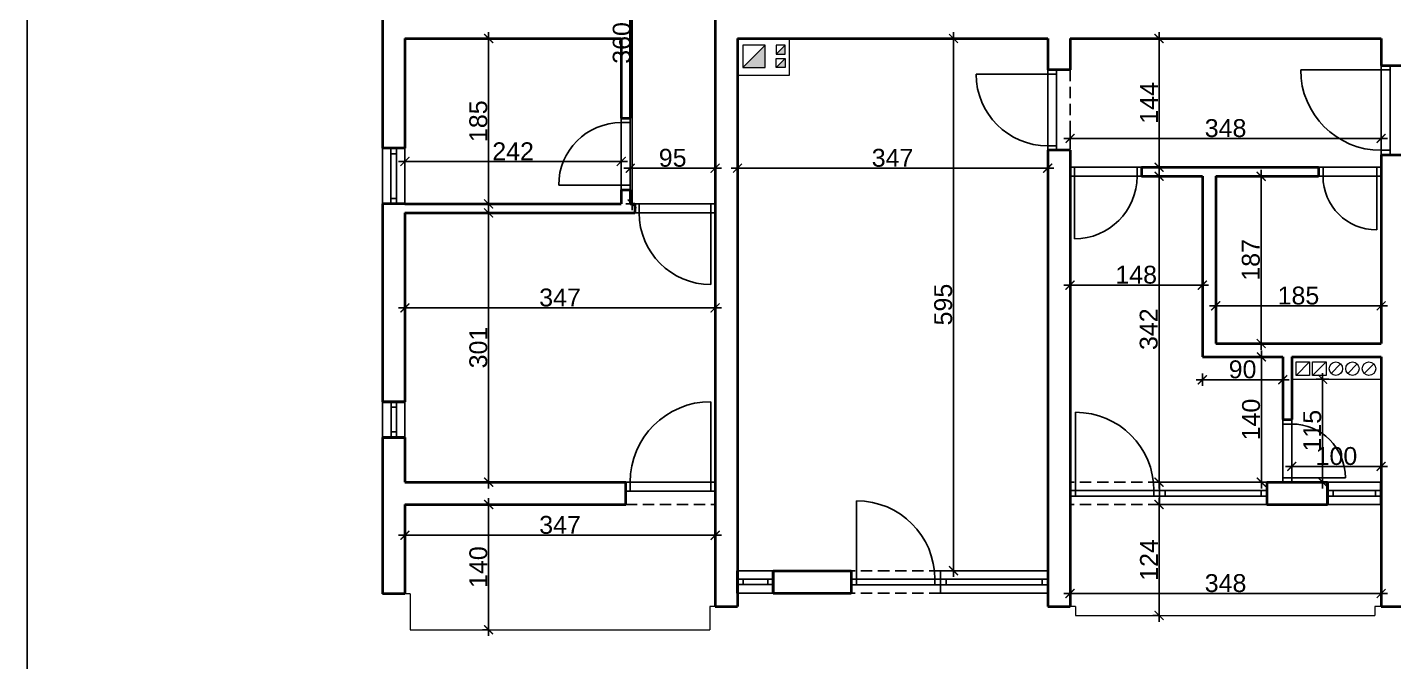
# Model space of a CAD drawing. Header units: centimetres. Extents: x 642232439 to 646206409, y 502891828 to 503284195.
# Drawn here: x 646184511 to 646186039, y 503275605 to 503276314 of the extents above; entities that cross this region are included whole.
import ezdxf

# ---------------------------------------------------------------- set-up
doc = ezdxf.new("R2010")
doc.units = ezdxf.units.CM
doc.header["$PDMODE"] = 35
doc.header["$PDSIZE"] = 0.1
doc.linetypes.add('HIDDENX2', pattern=[19.05, 12.7, -6.35])
doc.layers.add('SAST_Linija sastavnice', color=3, linetype='Continuous', plot=False)
for name, color, linetype, lineweight in [('TP_01 - 0.35', 1, 'Continuous', 35), ('TP_02 - 0.10', 2, 'Continuous', 9), ('TP_07 - 0.20', 7, 'Continuous', 20)]:
    doc.layers.add(name, color=color, linetype=linetype, lineweight=lineweight)
for name, color, linetype in [('TP_Hidden', 8, 'HIDDENX2'), ('TP_Kotiranje', 3, 'Continuous'), ('TP_Otvori', 8, 'Continuous'), ('TP_Otvori.block', 8, 'Continuous')]:
    doc.layers.add(name, color=color, linetype=linetype)
doc.styles.get("Standard").update_dxf_attribs({"font": 'arial.ttf'})
doc.dimstyles.new('Radni', dxfattribs={"dimtxt": 20, "dimasz": 10, "dimexe": 7, "dimexo": 7, "dimgap": 1.25, "dimtad": 1, "dimdec": 1, "dimrnd": 0.5, "dimdsep": 46, "dimtxsty": 'Standard', "dimblk": 'ARCHTICK', "dimcen": 10, "dimdle": 7, "dimclrd": 256, "dimclre": 256, "dimadec": 1, "dimazin": 0, "dimtm": 1e-09, "dimtfac": 1, "dimtdec": 1, "dimtix": 1, "dimtmove": 0, "dimatfit": 0, "dimfxl": 7, "dimfxlon": 1, "dimarcsym": 0})

# ---------------------------------------------------------------- blocks, each defined once
blk = doc.blocks.new('*U523')
at = {"layer": 'TP_Otvori'}
for p, q in [((5, 0), (5, 80)), ((5, 0), (0, 0)), ((85, 0), (5, 0)), ((5, -10), (5, 0)), ((85, -10), (85, 0)), ((85, 0), (90, 0)), ((90, -10), (0, -10))]:
    blk.add_line(p, q, dxfattribs=at)
blk.add_arc((5, 0), 80, 0, 90, dxfattribs=at)
blk = doc.blocks.new('*U525')
at = {"layer": 'TP_Otvori'}
for p, q in [((5, 0), (5, 90)), ((5, 0), (0, 0)), ((95, 0), (5, 0)), ((5, -10), (5, 0)), ((95, -10), (95, 0)), ((95, 0), (100, 0)), ((100, -10), (0, -10))]:
    blk.add_line(p, q, dxfattribs=at)
blk.add_arc((5, 0), 90, 0, 90, dxfattribs=at)
blk = doc.blocks.new('*U526')
at = {"layer": 'TP_Otvori'}
for p, q in [((5, 0), (5, 60)), ((5, 0), (0, 0)), ((65, 0), (5, 0)), ((5, -10), (5, 0)), ((65, -10), (65, 0)), ((65, 0), (70, 0)), ((70, -10), (0, -10))]:
    blk.add_line(p, q, dxfattribs=at)
blk.add_arc((5, 0), 60, 0, 90, dxfattribs=at)
blk = doc.blocks.new('*U524')
at = {"layer": 'TP_Otvori'}
for p, q in [((5, 0), (5, 70)), ((5, 0), (0, 0)), ((75, 0), (5, 0)), ((5, -10), (5, 0)), ((75, -10), (75, 0)), ((75, 0), (80, 0)), ((80, -10), (0, -10))]:
    blk.add_line(p, q, dxfattribs=at)
blk.add_arc((5, 0), 70, 0, 90, dxfattribs=at)
blk = doc.blocks.new('*U93')
at = {"layer": 'TP_01 - 0.35'}
for p, q in [((0, 0), (0, -30)), ((72, 0), (72, -30))]:
    blk.add_line(p, q, dxfattribs=at)
at = {"layer": 'TP_Otvori'}
for p, q in [((0, 0), (72, 0)), ((0, -11.3), (72, -11.3)), ((7.5, -11.3), (7.5, -18.8)), ((64.5, -11.3), (64.5, -18.8)), ((0, -18.8), (72, -18.8)), ((0, -30), (72, -30))]:
    blk.add_line(p, q, dxfattribs=at)
blk = doc.blocks.new('*U89')
at = {"layer": 'TP_01 - 0.35'}
for p, q in [((0, 0), (0, -30)), ((48, 0), (48, -30))]:
    blk.add_line(p, q, dxfattribs=at)
at = {"layer": 'TP_Otvori'}
for p, q in [((0, 0), (48, 0)), ((0, -11.3), (48, -11.3)), ((7.5, -11.3), (7.5, -18.8)), ((40.5, -11.3), (40.5, -18.8)), ((0, -18.8), (48, -18.8)), ((0, -30), (48, -30))]:
    blk.add_line(p, q, dxfattribs=at)
blk = doc.blocks.new('*U102')
at = {"layer": 'TP_01 - 0.35'}
for p, q in [((0, 0), (0, -30)), ((48, 0), (48, -30))]:
    blk.add_line(p, q, dxfattribs=at)
at = {"layer": 'TP_Otvori'}
for p, q in [((0, 0), (48, 0)), ((0, -11.3), (48, -11.3)), ((7.5, -11.3), (7.5, -18.8)), ((40.5, -11.3), (40.5, -18.8)), ((0, -18.8), (48, -18.8)), ((0, -30), (48, -30))]:
    blk.add_line(p, q, dxfattribs=at)
blk = doc.blocks.new('*U105')
at = {"layer": 'TP_01 - 0.35'}
for p, q in [((0, 0), (0, -30)), ((75, 0), (75, -30))]:
    blk.add_line(p, q, dxfattribs=at)
at = {"layer": 'TP_Otvori'}
for p, q in [((0, 0), (75, 0)), ((0, -11.3), (75, -11.3)), ((7.5, -11.3), (7.5, -18.8)), ((67.5, -11.3), (67.5, -18.8)), ((0, -18.8), (75, -18.8)), ((0, -30), (75, -30))]:
    blk.add_line(p, q, dxfattribs=at)
blk = doc.blocks.new('*U104')
at = {"layer": 'TP_Otvori'}
for p, q in [((5, 0), (5, 70)), ((5, 0), (0, 0)), ((75, 0), (5, 0)), ((5, -10), (5, 0)), ((75, -10), (75, 0)), ((75, 0), (80, 0)), ((80, -10), (0, -10))]:
    blk.add_line(p, q, dxfattribs=at)
blk.add_arc((5, 0), 70, 0, 90, dxfattribs=at)
blk = doc.blocks.new('_ArchTick')
at = {"color": 0, "linetype": 'ByBlock', "const_width": 0.15}
blk.add_lwpolyline([(-0.5, -0.5), (0.5, 0.5)], dxfattribs=at)
blk = doc.blocks.new('*D260')
at = {"layer": 'Defpoints', "color": 0, "transparency": 16777216}
for p in [(646185026.9, 503276301.6), (646185026.9, 503276116.6), (646185026.9, 503276116.6)]:
    blk.add_point(p, dxfattribs=at)
at = {"layer": 'TP_Kotiranje', "lineweight": -2, "transparency": 16777216}
for p, q in [((646185026.9, 503276308.6), (646185026.9, 503276109.6)), ((646185026.9, 503276301.6), (646185019.9, 503276301.6)), ((646185026.9, 503276116.6), (646185019.9, 503276116.6))]:
    blk.add_line(p, q, dxfattribs=at)
at = {"layer": 'TP_Kotiranje', "lineweight": -2, "transparency": 16777216, "xscale": 10, "yscale": 10, "zscale": 10}
for p, rotation in [((646185026.9, 503276301.6), 90), ((646185026.9, 503276116.6), 270)]:
    blk.add_blockref('_ArchTick', p, dxfattribs=dict(at, rotation=rotation))
at = {"layer": 'TP_Kotiranje', "color": 0, "transparency": 16777216, "insert": (646185015.5, 503276209.1), "char_height": 20, "attachment_point": 5, "rotation": 90}
blk.add_mtext('185', dxfattribs=at)
blk = doc.blocks.new('*D261')
at = {"layer": 'Defpoints', "color": 0, "transparency": 16777216}
for p in [(646185026.9, 503276106.6), (646185026.9, 503275805.6), (646185026.9, 503275805.6)]:
    blk.add_point(p, dxfattribs=at)
at = {"layer": 'TP_Kotiranje', "lineweight": -2, "transparency": 16777216}
for p, q in [((646185026.9, 503276113.6), (646185026.9, 503275798.6)), ((646185026.9, 503276106.6), (646185019.9, 503276106.6)), ((646185026.9, 503275805.6), (646185019.9, 503275805.6))]:
    blk.add_line(p, q, dxfattribs=at)
at = {"layer": 'TP_Kotiranje', "lineweight": -2, "transparency": 16777216, "xscale": 10, "yscale": 10, "zscale": 10}
for p, rotation in [((646185026.9, 503276106.6), 90), ((646185026.9, 503275805.6), 270)]:
    blk.add_blockref('_ArchTick', p, dxfattribs=dict(at, rotation=rotation))
at = {"layer": 'TP_Kotiranje', "color": 0, "transparency": 16777216, "insert": (646185015.5, 503275956.1), "char_height": 20, "attachment_point": 5, "rotation": 90}
blk.add_mtext('301', dxfattribs=at)
blk = doc.blocks.new('*D262')
at = {"layer": 'Defpoints', "color": 0, "transparency": 16777216}
for p in [(646185026.9, 503275780.6), (646185026.9, 503275640.6), (646185026.9, 503275640.6)]:
    blk.add_point(p, dxfattribs=at)
at = {"layer": 'TP_Kotiranje', "lineweight": -2, "transparency": 16777216}
for p, q in [((646185026.9, 503275787.6), (646185026.9, 503275633.6)), ((646185026.9, 503275780.6), (646185019.9, 503275780.6)), ((646185026.9, 503275640.6), (646185019.9, 503275640.6))]:
    blk.add_line(p, q, dxfattribs=at)
at = {"layer": 'TP_Kotiranje', "lineweight": -2, "transparency": 16777216, "xscale": 10, "yscale": 10, "zscale": 10}
for p, rotation in [((646185026.9, 503275780.6), 90), ((646185026.9, 503275640.6), 270)]:
    blk.add_blockref('_ArchTick', p, dxfattribs=dict(at, rotation=rotation))
at = {"layer": 'TP_Kotiranje', "color": 0, "transparency": 16777216, "insert": (646185015.5, 503275710.6), "char_height": 20, "attachment_point": 5, "rotation": 90}
blk.add_mtext('140', dxfattribs=at)
blk = doc.blocks.new('*D263')
at = {"layer": 'Defpoints', "color": 0, "transparency": 16777216}
for p in [(646185546.9, 503276301.6), (646185592.3, 503276301.6), (646185592.3, 503275706.6)]:
    blk.add_point(p, dxfattribs=at)
at = {"layer": 'TP_Kotiranje', "lineweight": -2, "transparency": 16777216}
for p, q in [((646185546.9, 503275699.6), (646185546.9, 503276308.6)), ((646185553.9, 503276301.6), (646185539.9, 503276301.6)), ((646185553.9, 503275706.6), (646185539.9, 503275706.6))]:
    blk.add_line(p, q, dxfattribs=at)
at = {"layer": 'TP_Kotiranje', "lineweight": -2, "transparency": 16777216, "xscale": 10, "yscale": 10, "zscale": 10}
for p, rotation in [((646185546.9, 503276301.6), 90), ((646185546.9, 503275706.6), 270)]:
    blk.add_blockref('_ArchTick', p, dxfattribs=dict(at, rotation=rotation))
at = {"layer": 'TP_Kotiranje', "color": 0, "transparency": 16777216, "insert": (646185535.5, 503276004.1), "char_height": 20, "attachment_point": 5, "rotation": 90}
blk.add_mtext('595', dxfattribs=at)
blk = doc.blocks.new('*D265')
at = {"layer": 'Defpoints', "color": 0, "transparency": 16777216}
for p in [(646185185.3, 503276326.6), (646185280.3, 503276326.6), (646185185.3, 503276156.6)]:
    blk.add_point(p, dxfattribs=at)
at = {"layer": 'TP_Kotiranje', "lineweight": -2, "transparency": 16777216}
for p, q in [((646185287.3, 503276156.6), (646185178.3, 503276156.6)), ((646185185.3, 503276163.6), (646185185.3, 503276149.6)), ((646185280.3, 503276163.6), (646185280.3, 503276149.6))]:
    blk.add_line(p, q, dxfattribs=at)
at = {"layer": 'TP_Kotiranje', "lineweight": -2, "transparency": 16777216, "xscale": 10, "yscale": 10, "zscale": 10, "rotation": 180}
blk.add_blockref('_ArchTick', (646185185.3, 503276156.6), dxfattribs=at)
at = {"layer": 'TP_Kotiranje', "lineweight": -2, "transparency": 16777216, "xscale": 10, "yscale": 10, "zscale": 10}
blk.add_blockref('_ArchTick', (646185280.3, 503276156.6), dxfattribs=at)
at = {"layer": 'TP_Kotiranje', "color": 0, "transparency": 16777216, "insert": (646185232.8, 503276168.1), "char_height": 20, "attachment_point": 5}
blk.add_mtext('95', dxfattribs=at)
blk = doc.blocks.new('*D266')
at = {"layer": 'Defpoints', "color": 0, "transparency": 16777216}
for p in [(646184933.3, 503276164.2), (646184933.3, 503276164.2), (646185175.3, 503276164.2)]:
    blk.add_point(p, dxfattribs=at)
at = {"layer": 'TP_Kotiranje', "lineweight": -2, "transparency": 16777216}
for p, q in [((646184933.3, 503276164.2), (646184933.3, 503276171.2)), ((646185182.3, 503276164.2), (646184926.3, 503276164.2)), ((646185175.3, 503276164.2), (646185175.3, 503276157.2))]:
    blk.add_line(p, q, dxfattribs=at)
at = {"layer": 'TP_Kotiranje', "lineweight": -2, "transparency": 16777216, "xscale": 10, "yscale": 10, "zscale": 10, "rotation": 180}
blk.add_blockref('_ArchTick', (646184933.3, 503276164.2), dxfattribs=at)
at = {"layer": 'TP_Kotiranje', "lineweight": -2, "transparency": 16777216, "xscale": 10, "yscale": 10, "zscale": 10}
blk.add_blockref('_ArchTick', (646185175.3, 503276164.2), dxfattribs=at)
at = {"layer": 'TP_Kotiranje', "color": 0, "transparency": 16777216, "insert": (646185054.3, 503276175.5), "char_height": 20, "attachment_point": 5}
blk.add_mtext('242', dxfattribs=at)
blk = doc.blocks.new('*D267')
at = {"layer": 'Defpoints', "color": 0, "transparency": 16777216}
for p in [(646185305.3, 503276156.6), (646185652.3, 503276156.6), (646185652.3, 503276156.6)]:
    blk.add_point(p, dxfattribs=at)
at = {"layer": 'TP_Kotiranje', "lineweight": -2, "transparency": 16777216}
for p, q in [((646185298.3, 503276156.6), (646185659.3, 503276156.6)), ((646185305.3, 503276156.6), (646185305.3, 503276149.6)), ((646185652.3, 503276156.6), (646185652.3, 503276163.6))]:
    blk.add_line(p, q, dxfattribs=at)
at = {"layer": 'TP_Kotiranje', "lineweight": -2, "transparency": 16777216, "xscale": 10, "yscale": 10, "zscale": 10, "rotation": 180}
blk.add_blockref('_ArchTick', (646185305.3, 503276156.6), dxfattribs=at)
at = {"layer": 'TP_Kotiranje', "lineweight": -2, "transparency": 16777216, "xscale": 10, "yscale": 10, "zscale": 10}
blk.add_blockref('_ArchTick', (646185652.3, 503276156.6), dxfattribs=at)
at = {"layer": 'TP_Kotiranje', "color": 0, "transparency": 16777216, "insert": (646185478.8, 503276168.1), "char_height": 20, "attachment_point": 5}
blk.add_mtext('347', dxfattribs=at)
blk = doc.blocks.new('*D268')
at = {"layer": 'Defpoints', "color": 0, "transparency": 16777216}
for p in [(646185677.3, 503276221.6), (646186025.3, 503276221.6), (646186025.3, 503276189.9)]:
    blk.add_point(p, dxfattribs=at)
at = {"layer": 'TP_Kotiranje', "lineweight": -2, "transparency": 16777216}
for p, q in [((646185670.3, 503276189.9), (646186032.3, 503276189.9)), ((646185677.3, 503276196.9), (646185677.3, 503276182.9)), ((646186025.3, 503276196.9), (646186025.3, 503276182.9))]:
    blk.add_line(p, q, dxfattribs=at)
at = {"layer": 'TP_Kotiranje', "lineweight": -2, "transparency": 16777216, "xscale": 10, "yscale": 10, "zscale": 10, "rotation": 180}
blk.add_blockref('_ArchTick', (646185677.3, 503276189.9), dxfattribs=at)
at = {"layer": 'TP_Kotiranje', "lineweight": -2, "transparency": 16777216, "xscale": 10, "yscale": 10, "zscale": 10}
blk.add_blockref('_ArchTick', (646186025.3, 503276189.9), dxfattribs=at)
at = {"layer": 'TP_Kotiranje', "color": 0, "transparency": 16777216, "insert": (646185851.3, 503276201.3), "char_height": 20, "attachment_point": 5}
blk.add_mtext('348', dxfattribs=at)
blk = doc.blocks.new('*D269')
at = {"layer": 'Defpoints', "color": 0, "transparency": 16777216}
for p in [(646185851.3, 503276301.6), (646185757.3, 503276157.6), (646185776.9, 503276157.6)]:
    blk.add_point(p, dxfattribs=at)
at = {"layer": 'TP_Kotiranje', "lineweight": -2, "transparency": 16777216}
for p, q in [((646185776.9, 503276308.6), (646185776.9, 503276150.6)), ((646185783.9, 503276301.6), (646185769.9, 503276301.6)), ((646185769.9, 503276157.6), (646185783.9, 503276157.6))]:
    blk.add_line(p, q, dxfattribs=at)
at = {"layer": 'TP_Kotiranje', "lineweight": -2, "transparency": 16777216, "xscale": 10, "yscale": 10, "zscale": 10}
for p, rotation in [((646185776.9, 503276301.6), 90), ((646185776.9, 503276157.6), 270)]:
    blk.add_blockref('_ArchTick', p, dxfattribs=dict(at, rotation=rotation))
at = {"layer": 'TP_Kotiranje', "color": 0, "transparency": 16777216, "insert": (646185765.6, 503276229.6), "char_height": 20, "attachment_point": 5, "rotation": 90}
blk.add_mtext('144', dxfattribs=at)
blk = doc.blocks.new('*D270')
at = {"layer": 'Defpoints', "color": 0, "transparency": 16777216}
for p in [(646185776.9, 503276147.6), (646185776.9, 503275805.6), (646185776.9, 503275805.6)]:
    blk.add_point(p, dxfattribs=at)
at = {"layer": 'TP_Kotiranje', "lineweight": -2, "transparency": 16777216}
for p, q in [((646185776.9, 503276154.6), (646185776.9, 503275798.6)), ((646185776.9, 503276147.6), (646185783.9, 503276147.6)), ((646185776.9, 503275805.6), (646185769.9, 503275805.6))]:
    blk.add_line(p, q, dxfattribs=at)
at = {"layer": 'TP_Kotiranje', "lineweight": -2, "transparency": 16777216, "xscale": 10, "yscale": 10, "zscale": 10}
for p, rotation in [((646185776.9, 503276147.6), 90), ((646185776.9, 503275805.6), 270)]:
    blk.add_blockref('_ArchTick', p, dxfattribs=dict(at, rotation=rotation))
at = {"layer": 'TP_Kotiranje', "color": 0, "transparency": 16777216, "insert": (646185765.4, 503275976.6), "char_height": 20, "attachment_point": 5, "rotation": 90}
blk.add_mtext('342', dxfattribs=at)
blk = doc.blocks.new('*D271')
at = {"layer": 'Defpoints', "color": 0, "transparency": 16777216}
for p in [(646185776.9, 503275780.6), (646185776.9, 503275656.6), (646185776.9, 503275656.6)]:
    blk.add_point(p, dxfattribs=at)
at = {"layer": 'TP_Kotiranje', "lineweight": -2, "transparency": 16777216}
for p, q in [((646185776.9, 503275787.6), (646185776.9, 503275649.6)), ((646185776.9, 503275780.6), (646185769.9, 503275780.6)), ((646185776.9, 503275656.6), (646185769.9, 503275656.6))]:
    blk.add_line(p, q, dxfattribs=at)
at = {"layer": 'TP_Kotiranje', "lineweight": -2, "transparency": 16777216, "xscale": 10, "yscale": 10, "zscale": 10}
for p, rotation in [((646185776.9, 503275780.6), 90), ((646185776.9, 503275656.6), 270)]:
    blk.add_blockref('_ArchTick', p, dxfattribs=dict(at, rotation=rotation))
at = {"layer": 'TP_Kotiranje', "color": 0, "transparency": 16777216, "insert": (646185765.6, 503275718.6), "char_height": 20, "attachment_point": 5, "rotation": 90}
blk.add_mtext('124', dxfattribs=at)
blk = doc.blocks.new('*D272')
at = {"layer": 'Defpoints', "color": 0, "transparency": 16777216}
for p in [(646186025.3, 503275681.1), (646185677.3, 503275666.6), (646186025.3, 503275666.6)]:
    blk.add_point(p, dxfattribs=at)
at = {"layer": 'TP_Kotiranje', "lineweight": -2, "transparency": 16777216}
for p, q in [((646185670.3, 503275681.1), (646186032.3, 503275681.1)), ((646185677.3, 503275674.1), (646185677.3, 503275688.1)), ((646186025.3, 503275674.1), (646186025.3, 503275688.1))]:
    blk.add_line(p, q, dxfattribs=at)
at = {"layer": 'TP_Kotiranje', "lineweight": -2, "transparency": 16777216, "xscale": 10, "yscale": 10, "zscale": 10, "rotation": 180}
blk.add_blockref('_ArchTick', (646185677.3, 503275681.1), dxfattribs=at)
at = {"layer": 'TP_Kotiranje', "lineweight": -2, "transparency": 16777216, "xscale": 10, "yscale": 10, "zscale": 10}
blk.add_blockref('_ArchTick', (646186025.3, 503275681.1), dxfattribs=at)
at = {"layer": 'TP_Kotiranje', "color": 0, "transparency": 16777216, "insert": (646185851.3, 503275692.6), "char_height": 20, "attachment_point": 5}
blk.add_mtext('348', dxfattribs=at)
blk = doc.blocks.new('*D273')
at = {"layer": 'Defpoints', "color": 0, "transparency": 16777216}
for p in [(646185975.3, 503275920.6), (646185959.8, 503275805.6), (646185975.3, 503275805.6)]:
    blk.add_point(p, dxfattribs=at)
at = {"layer": 'TP_Kotiranje', "lineweight": -2, "transparency": 16777216}
for p, q in [((646185959.8, 503275927.6), (646185959.8, 503275798.6)), ((646185966.8, 503275920.6), (646185952.8, 503275920.6)), ((646185966.8, 503275805.6), (646185952.8, 503275805.6))]:
    blk.add_line(p, q, dxfattribs=at)
at = {"layer": 'TP_Kotiranje', "lineweight": -2, "transparency": 16777216, "xscale": 10, "yscale": 10, "zscale": 10}
for p, rotation in [((646185959.8, 503275920.6), 90), ((646185959.8, 503275805.6), 270)]:
    blk.add_blockref('_ArchTick', p, dxfattribs=dict(at, rotation=rotation))
at = {"layer": 'TP_Kotiranje', "color": 0, "transparency": 16777216, "insert": (646185948.3, 503275863.1), "char_height": 20, "attachment_point": 5, "rotation": 90}
blk.add_mtext('115', dxfattribs=at)
blk = doc.blocks.new('*D274')
at = {"layer": 'Defpoints', "color": 0, "transparency": 16777216}
for p in [(646185925.3, 503275840.6), (646186025.3, 503275840.6), (646186025.3, 503275823.2)]:
    blk.add_point(p, dxfattribs=at)
at = {"layer": 'TP_Kotiranje', "lineweight": -2, "transparency": 16777216}
for p, q in [((646185918.3, 503275823.2), (646186032.3, 503275823.2)), ((646185925.3, 503275830.2), (646185925.3, 503275816.2)), ((646186025.3, 503275830.2), (646186025.3, 503275816.2))]:
    blk.add_line(p, q, dxfattribs=at)
at = {"layer": 'TP_Kotiranje', "lineweight": -2, "transparency": 16777216, "xscale": 10, "yscale": 10, "zscale": 10, "rotation": 180}
blk.add_blockref('_ArchTick', (646185925.3, 503275823.2), dxfattribs=at)
at = {"layer": 'TP_Kotiranje', "lineweight": -2, "transparency": 16777216, "xscale": 10, "yscale": 10, "zscale": 10}
blk.add_blockref('_ArchTick', (646186025.3, 503275823.2), dxfattribs=at)
at = {"layer": 'TP_Kotiranje', "color": 0, "transparency": 16777216, "insert": (646185975.3, 503275834.7), "char_height": 20, "attachment_point": 5}
blk.add_mtext('100', dxfattribs=at)
blk = doc.blocks.new('*D275')
at = {"layer": 'Defpoints', "color": 0, "transparency": 16777216}
for p in [(646185840.3, 503276054.1), (646186025.3, 503276054.1), (646186025.3, 503276002.7)]:
    blk.add_point(p, dxfattribs=at)
at = {"layer": 'TP_Kotiranje', "lineweight": -2, "transparency": 16777216}
for p, q in [((646185833.3, 503276002.7), (646186032.3, 503276002.7)), ((646185840.3, 503276009.7), (646185840.3, 503275995.7)), ((646186025.3, 503276009.7), (646186025.3, 503275995.7))]:
    blk.add_line(p, q, dxfattribs=at)
at = {"layer": 'TP_Kotiranje', "lineweight": -2, "transparency": 16777216, "xscale": 10, "yscale": 10, "zscale": 10, "rotation": 180}
blk.add_blockref('_ArchTick', (646185840.3, 503276002.7), dxfattribs=at)
at = {"layer": 'TP_Kotiranje', "lineweight": -2, "transparency": 16777216, "xscale": 10, "yscale": 10, "zscale": 10}
blk.add_blockref('_ArchTick', (646186025.3, 503276002.7), dxfattribs=at)
at = {"layer": 'TP_Kotiranje', "color": 0, "transparency": 16777216, "insert": (646185932.8, 503276014.1), "char_height": 20, "attachment_point": 5}
blk.add_mtext('185', dxfattribs=at)
blk = doc.blocks.new('*D276')
at = {"layer": 'Defpoints', "color": 0, "transparency": 16777216}
for p in [(646185897.8, 503276147.6), (646185891.1, 503275960.6), (646185897.8, 503275960.6)]:
    blk.add_point(p, dxfattribs=at)
at = {"layer": 'TP_Kotiranje', "lineweight": -2, "transparency": 16777216}
for p, q in [((646185891.1, 503276154.6), (646185891.1, 503275953.6)), ((646185891.1, 503276147.6), (646185884.1, 503276147.6)), ((646185891.1, 503275960.6), (646185884.1, 503275960.6))]:
    blk.add_line(p, q, dxfattribs=at)
at = {"layer": 'TP_Kotiranje', "lineweight": -2, "transparency": 16777216, "xscale": 10, "yscale": 10, "zscale": 10}
for p, rotation in [((646185891.1, 503276147.6), 90), ((646185891.1, 503275960.6), 270)]:
    blk.add_blockref('_ArchTick', p, dxfattribs=dict(at, rotation=rotation))
at = {"layer": 'TP_Kotiranje', "color": 0, "transparency": 16777216, "insert": (646185879.6, 503276054.1), "char_height": 20, "attachment_point": 5, "rotation": 90}
blk.add_mtext('187', dxfattribs=at)
blk = doc.blocks.new('*D277')
at = {"layer": 'Defpoints', "color": 0, "transparency": 16777216}
for p in [(646184933.3, 503276001.1), (646185280.3, 503276001.1), (646185280.3, 503276000.4)]:
    blk.add_point(p, dxfattribs=at)
at = {"layer": 'TP_Kotiranje', "lineweight": -2, "transparency": 16777216}
for p, q in [((646184926.3, 503276000.4), (646185287.3, 503276000.4)), ((646184933.3, 503276000.4), (646184933.3, 503275993.4)), ((646185280.3, 503276000.4), (646185280.3, 503275993.4))]:
    blk.add_line(p, q, dxfattribs=at)
at = {"layer": 'TP_Kotiranje', "lineweight": -2, "transparency": 16777216, "xscale": 10, "yscale": 10, "zscale": 10, "rotation": 180}
blk.add_blockref('_ArchTick', (646184933.3, 503276000.4), dxfattribs=at)
at = {"layer": 'TP_Kotiranje', "lineweight": -2, "transparency": 16777216, "xscale": 10, "yscale": 10, "zscale": 10}
blk.add_blockref('_ArchTick', (646185280.3, 503276000.4), dxfattribs=at)
at = {"layer": 'TP_Kotiranje', "color": 0, "transparency": 16777216, "insert": (646185106.8, 503276011.9), "char_height": 20, "attachment_point": 5}
blk.add_mtext('347', dxfattribs=at)
blk = doc.blocks.new('*D278')
at = {"layer": 'Defpoints', "color": 0, "transparency": 16777216}
for p in [(646185280.3, 503275746.2), (646184933.3, 503275730.6), (646185280.3, 503275730.6)]:
    blk.add_point(p, dxfattribs=at)
at = {"layer": 'TP_Kotiranje', "lineweight": -2, "transparency": 16777216}
for p, q in [((646184926.3, 503275746.2), (646185287.3, 503275746.2)), ((646184933.3, 503275739.2), (646184933.3, 503275753.2)), ((646185280.3, 503275739.2), (646185280.3, 503275753.2))]:
    blk.add_line(p, q, dxfattribs=at)
at = {"layer": 'TP_Kotiranje', "lineweight": -2, "transparency": 16777216, "xscale": 10, "yscale": 10, "zscale": 10, "rotation": 180}
blk.add_blockref('_ArchTick', (646184933.3, 503275746.2), dxfattribs=at)
at = {"layer": 'TP_Kotiranje', "lineweight": -2, "transparency": 16777216, "xscale": 10, "yscale": 10, "zscale": 10}
blk.add_blockref('_ArchTick', (646185280.3, 503275746.2), dxfattribs=at)
at = {"layer": 'TP_Kotiranje', "color": 0, "transparency": 16777216, "insert": (646185106.8, 503275757.7), "char_height": 20, "attachment_point": 5}
blk.add_mtext('347', dxfattribs=at)
blk = doc.blocks.new('*D317')
at = {"layer": 'Defpoints', "color": 0, "transparency": 16777216}
for p in [(646185209.3, 503276476.6), (646185187.4, 503276116.6), (646185235.3, 503276116.6)]:
    blk.add_point(p, dxfattribs=at)
at = {"layer": 'TP_Kotiranje', "lineweight": -2, "transparency": 16777216}
for p, q in [((646185194.4, 503276476.6), (646185180.4, 503276476.6)), ((646185187.4, 503276483.6), (646185187.4, 503276109.6)), ((646185194.4, 503276116.6), (646185180.4, 503276116.6))]:
    blk.add_line(p, q, dxfattribs=at)
at = {"layer": 'TP_Kotiranje', "lineweight": -2, "transparency": 16777216, "xscale": 10, "yscale": 10, "zscale": 10}
for p, rotation in [((646185187.4, 503276476.6), 90), ((646185187.4, 503276116.6), 270)]:
    blk.add_blockref('_ArchTick', p, dxfattribs=dict(at, rotation=rotation))
at = {"layer": 'TP_Kotiranje', "color": 0, "transparency": 16777216, "insert": (646185175.9, 503276296.6), "char_height": 20, "attachment_point": 5, "rotation": 90}
blk.add_mtext('360', dxfattribs=at)
blk = doc.blocks.new('*D319')
at = {"layer": 'Defpoints', "color": 0, "transparency": 16777216}
for p in [(646185677.3, 503276046.6), (646185825.3, 503276046.6), (646185677.3, 503276025.9)]:
    blk.add_point(p, dxfattribs=at)
at = {"layer": 'TP_Kotiranje', "lineweight": -2, "transparency": 16777216}
for p, q in [((646185677.3, 503276032.9), (646185677.3, 503276018.9)), ((646185825.3, 503276032.9), (646185825.3, 503276018.9)), ((646185832.3, 503276025.9), (646185670.3, 503276025.9))]:
    blk.add_line(p, q, dxfattribs=at)
at = {"layer": 'TP_Kotiranje', "lineweight": -2, "transparency": 16777216, "xscale": 10, "yscale": 10, "zscale": 10, "rotation": 180}
blk.add_blockref('_ArchTick', (646185677.3, 503276025.9), dxfattribs=at)
at = {"layer": 'TP_Kotiranje', "lineweight": -2, "transparency": 16777216, "xscale": 10, "yscale": 10, "zscale": 10}
blk.add_blockref('_ArchTick', (646185825.3, 503276025.9), dxfattribs=at)
at = {"layer": 'TP_Kotiranje', "color": 0, "transparency": 16777216, "insert": (646185751.3, 503276037.4), "char_height": 20, "attachment_point": 5}
blk.add_mtext('148', dxfattribs=at)
blk = doc.blocks.new('*D320')
at = {"layer": 'Defpoints', "color": 0, "transparency": 16777216}
for p in [(646185825.3, 503275945.6), (646185915.3, 503275945.6), (646185915.3, 503275920.1)]:
    blk.add_point(p, dxfattribs=at)
at = {"layer": 'TP_Kotiranje', "lineweight": -2, "transparency": 16777216}
for p, q in [((646185825.3, 503275927.1), (646185825.3, 503275913.1)), ((646185915.3, 503275927.1), (646185915.3, 503275913.1)), ((646185818.3, 503275920.1), (646185922.3, 503275920.1))]:
    blk.add_line(p, q, dxfattribs=at)
at = {"layer": 'TP_Kotiranje', "lineweight": -2, "transparency": 16777216, "xscale": 10, "yscale": 10, "zscale": 10, "rotation": 180}
blk.add_blockref('_ArchTick', (646185825.3, 503275920.1), dxfattribs=at)
at = {"layer": 'TP_Kotiranje', "lineweight": -2, "transparency": 16777216, "xscale": 10, "yscale": 10, "zscale": 10}
blk.add_blockref('_ArchTick', (646185915.3, 503275920.1), dxfattribs=at)
at = {"layer": 'TP_Kotiranje', "color": 0, "transparency": 16777216, "insert": (646185870.3, 503275931.6), "char_height": 20, "attachment_point": 5}
blk.add_mtext('90', dxfattribs=at)
blk = doc.blocks.new('*D321')
at = {"layer": 'Defpoints', "color": 0, "transparency": 16777216}
for p in [(646185896.1, 503275945.6), (646185891.4, 503275805.6), (646185896.1, 503275805.6)]:
    blk.add_point(p, dxfattribs=at)
at = {"layer": 'TP_Kotiranje', "lineweight": -2, "transparency": 16777216}
for p, q in [((646185891.4, 503275945.6), (646185884.4, 503275945.6)), ((646185891.4, 503275952.6), (646185891.4, 503275798.6)), ((646185891.4, 503275805.6), (646185884.4, 503275805.6))]:
    blk.add_line(p, q, dxfattribs=at)
at = {"layer": 'TP_Kotiranje', "lineweight": -2, "transparency": 16777216, "xscale": 10, "yscale": 10, "zscale": 10}
for p, rotation in [((646185891.4, 503275945.6), 90), ((646185891.4, 503275805.6), 270)]:
    blk.add_blockref('_ArchTick', p, dxfattribs=dict(at, rotation=rotation))
at = {"layer": 'TP_Kotiranje', "color": 0, "transparency": 16777216, "insert": (646185879.9, 503275875.6), "char_height": 20, "attachment_point": 5, "rotation": 90}
blk.add_mtext('140', dxfattribs=at)

msp = doc.modelspace()

# ---------------------------------------------------------------- hatches: boundary and pattern name
at = {"layer": 'TP_07 - 0.20'}
h = msp.add_hatch(color=256, dxfattribs=at)
h.dxf.hatch_style = 1
h.paths.add_polyline_path([(646185311.24, 503276269.07), (646185336.24, 503276269.07), (646185336.24, 503276294.07)])
h = msp.add_hatch(color=256, dxfattribs=at)
h.dxf.hatch_style = 1
h.paths.add_polyline_path([(646185358.74, 503276294.07), (646185348.74, 503276284.07), (646185358.74, 503276284.07)])
h.paths.add_polyline_path([(646185348.74, 503276269.07), (646185358.74, 503276269.07), (646185358.74, 503276279.07)])

# ---------------------------------------------------------------- linework, layer by layer
at = {"layer": 'SAST_Linija sastavnice'}
msp.add_lwpolyline([(646188408.92, 503277435.11), (646184510.92, 503277435.11), (646184510.92, 503274569.11), (646188408.92, 503274569.11)], close=True, dxfattribs=at)
at = {"layer": 'TP_01 - 0.35'}
for p, q in [((646185185.33, 503276476.57), (646185185.33, 503276212.57)), ((646184908.33, 503276426.57), (646184908.33, 503276179.07)), ((646185280.33, 503276326.57), (646185280.33, 503275666.57)), ((646184933.33, 503276301.57), (646184933.33, 503276179.07)), ((646184933.33, 503276301.57), (646185175.33, 503276301.57)), ((646185175.33, 503276301.57), (646185175.33, 503276212.57)), ((646185305.33, 503276301.57), (646185305.33, 503275666.57)), ((646185305.33, 503276301.57), (646185652.33, 503276301.57)), ((646185652.33, 503276301.57), (646185652.33, 503276266.57)), ((646185677.33, 503276301.57), (646185677.33, 503276266.57)), ((646185677.33, 503276301.57), (646186025.33, 503276301.57)), ((646186025.33, 503276301.57), (646186025.33, 503276271.57)), ((646185677.33, 503276266.57), (646185652.33, 503276266.57)), ((646186025.33, 503276271.57), (646186050.33, 503276271.57)), ((646185175.33, 503276212.57), (646185185.33, 503276212.57)), ((646184933.33, 503276179.07), (646184908.33, 503276179.07)), ((646185652.33, 503276176.57), (646185652.33, 503275666.57)), ((646185677.33, 503276176.57), (646185652.33, 503276176.57)), ((646185677.33, 503276176.57), (646185677.33, 503276157.57)), ((646186025.33, 503276171.57), (646186025.33, 503276157.57)), ((646186025.33, 503276171.57), (646186050.33, 503276171.57)), ((646185677.33, 503276157.57), (646185677.33, 503275666.57)), ((646185757.33, 503276157.57), (646185757.33, 503276147.57)), ((646185757.33, 503276157.57), (646185955.33, 503276157.57)), ((646185955.33, 503276157.57), (646185955.33, 503276147.57)), ((646186025.33, 503276157.57), (646186025.33, 503276147.57)), ((646185757.33, 503276147.57), (646185825.33, 503276147.57)), ((646185825.33, 503276147.57), (646185825.33, 503275945.57)), ((646185840.33, 503276147.57), (646185955.33, 503276147.57)), ((646185840.33, 503276147.57), (646185840.33, 503275960.57)), ((646186025.33, 503276147.57), (646186025.33, 503275960.57)), ((646185175.33, 503276132.57), (646185175.33, 503276116.57)), ((646185175.33, 503276132.57), (646185185.33, 503276132.57)), ((646185185.33, 503276132.57), (646185185.33, 503276116.57)), ((646184908.33, 503276116.57), (646184908.33, 503275895.57)), ((646184933.33, 503276116.57), (646184908.33, 503276116.57)), ((646184933.33, 503276116.57), (646185175.33, 503276116.57)), ((646185185.33, 503276116.57), (646185190.33, 503276116.57)), ((646185190.33, 503276116.57), (646185190.33, 503276106.57)), ((646184933.33, 503276106.57), (646184933.33, 503275895.57)), ((646184933.33, 503276106.57), (646185190.33, 503276106.57)), ((646185840.33, 503275960.57), (646186025.33, 503275960.57)), ((646185825.33, 503275945.57), (646185915.33, 503275945.57)), ((646185915.33, 503275945.57), (646185915.33, 503275875.57)), ((646185925.33, 503275945.57), (646186025.33, 503275945.57)), ((646185925.33, 503275945.57), (646185925.33, 503275875.57)), ((646186025.33, 503275945.57), (646186025.33, 503275666.57)), ((646184933.33, 503275895.57), (646184908.33, 503275895.57)), ((646184933.33, 503275895.57), (646184908.33, 503275895.57)), ((646185915.33, 503275875.57), (646185925.33, 503275875.57)), ((646184908.33, 503275855.57), (646184908.33, 503275680.57)), ((646184933.33, 503275855.57), (646184908.33, 503275855.57)), ((646184933.33, 503275855.57), (646184908.33, 503275855.57)), ((646184933.33, 503275855.57), (646184933.33, 503275805.57)), ((646184933.33, 503275805.57), (646185180.33, 503275805.57)), ((646185180.33, 503275780.57), (646185180.33, 503275805.57)), ((646185897.33, 503275805.57), (646185897.33, 503275780.57)), ((646185897.33, 503275805.57), (646185965.33, 503275805.57)), ((646185965.33, 503275805.57), (646185965.33, 503275780.57)), ((646184933.33, 503275780.57), (646184933.33, 503275680.57)), ((646184933.33, 503275780.57), (646185180.33, 503275780.57)), ((646185897.33, 503275780.57), (646185965.33, 503275780.57)), ((646185345.33, 503275706.57), (646185345.33, 503275681.57)), ((646185345.33, 503275706.57), (646185432.33, 503275706.57)), ((646185432.33, 503275706.57), (646185432.33, 503275681.57)), ((646184933.33, 503275680.57), (646184908.33, 503275680.57)), ((646185345.33, 503275681.57), (646185432.33, 503275681.57)), ((646185280.33, 503275666.57), (646185305.33, 503275666.57)), ((646185652.33, 503275666.57), (646185677.33, 503275666.57)), ((646186025.33, 503275666.57), (646186050.33, 503275666.57))]:
    msp.add_line(p, q, dxfattribs=at)
at = {"layer": 'TP_07 - 0.20'}
for p, q in [((646185336.24, 503276294.07), (646185311.24, 503276269.07)), ((646185358.74, 503276294.07), (646185348.74, 503276284.07)), ((646185363.33, 503276260.57), (646185363.33, 503276301.57)), ((646185358.74, 503276279.07), (646185348.74, 503276269.07)), ((646185305.33, 503276260.57), (646185363.33, 503276260.57)), ((646185945.2, 503275939.95), (646185930.2, 503275924.95)), ((646185963.7, 503275939.95), (646185948.7, 503275924.95)), ((646185980.01, 503275937.75), (646185969.4, 503275927.14)), ((646185998.51, 503275937.75), (646185987.9, 503275927.14)), ((646186017.01, 503275937.75), (646186006.4, 503275927.14)), ((646185925.33, 503275920.57), (646186025.33, 503275920.57)), ((646184939.33, 503275680.57), (646184933.33, 503275680.57)), ((646184933.33, 503275680.57), (646184933.33, 503275680.57)), ((646184939.33, 503275680.57), (646184939.33, 503275640.57)), ((646185274.33, 503275666.57), (646185274.33, 503275640.57)), ((646185280.33, 503275666.57), (646185274.33, 503275666.57)), ((646185683.33, 503275666.57), (646185677.33, 503275666.57)), ((646185683.33, 503275666.57), (646185683.33, 503275656.57)), ((646186018.33, 503275666.57), (646186018.33, 503275656.57)), ((646186025.33, 503275666.57), (646186018.33, 503275666.57)), ((646185683.33, 503275656.57), (646186018.33, 503275656.57)), ((646184939.33, 503275640.57), (646185274.33, 503275640.57))]:
    msp.add_line(p, q, dxfattribs=at)
for points in [[(646185336.24, 503276294.07), (646185311.24, 503276294.07), (646185311.24, 503276269.07), (646185336.24, 503276269.07)], [(646185358.74, 503276294.07), (646185348.74, 503276294.07), (646185348.74, 503276284.07), (646185358.74, 503276284.07)], [(646185358.74, 503276269.07), (646185348.74, 503276269.07), (646185348.74, 503276279.07), (646185358.74, 503276279.07)], [(646185930.2, 503275939.95), (646185945.2, 503275939.95), (646185945.2, 503275924.95), (646185930.2, 503275924.95)], [(646185948.7, 503275939.95), (646185963.7, 503275939.95), (646185963.7, 503275924.95), (646185948.7, 503275924.95)]]:
    msp.add_lwpolyline(points, close=True, dxfattribs=at)
for centre in [(646185974.7, 503275932.45), (646185993.2, 503275932.45), (646186011.7, 503275932.45)]:
    msp.add_circle(centre, 7.5, dxfattribs=at)
at = {"layer": 'TP_Hidden'}
for p, q in [((646185677.33, 503276266.57), (646185677.33, 503276176.57)), ((646185777.33, 503275805.57), (646185677.33, 503275805.57)), ((646185180.33, 503275780.57), (646185280.33, 503275780.57)), ((646185777.33, 503275780.57), (646185677.33, 503275780.57)), ((646185532.33, 503275706.57), (646185432.33, 503275706.57)), ((646185532.33, 503275681.57), (646185432.33, 503275681.57))]:
    msp.add_line(p, q, dxfattribs=at)
at = {"layer": 'TP_Otvori'}
for p, q in [((646185683.58, 503275796.2), (646185683.58, 503275883.7)), ((646185777.33, 503275805.57), (646185777.33, 503275780.57)), ((646185897.33, 503275805.57), (646185777.33, 503275805.57)), ((646185777.33, 503275796.2), (646185677.33, 503275796.2)), ((646185777.33, 503275789.95), (646185677.33, 503275789.95)), ((646185683.58, 503275796.2), (646185683.58, 503275789.95)), ((646185771.08, 503275796.2), (646185771.08, 503275789.95)), ((646185897.33, 503275796.2), (646185777.33, 503275796.2)), ((646185897.33, 503275789.95), (646185777.33, 503275789.95)), ((646185783.58, 503275796.2), (646185783.58, 503275789.95)), ((646185891.08, 503275796.2), (646185891.08, 503275789.95)), ((646185438.58, 503275697.2), (646185438.58, 503275784.7)), ((646185897.33, 503275780.57), (646185777.33, 503275780.57)), ((646185532.33, 503275697.2), (646185432.33, 503275697.2)), ((646185438.58, 503275697.2), (646185438.58, 503275690.95)), ((646185526.08, 503275697.2), (646185526.08, 503275690.95)), ((646185532.33, 503275706.57), (646185532.33, 503275681.57)), ((646185652.33, 503275706.57), (646185532.33, 503275706.57)), ((646185652.33, 503275697.2), (646185532.33, 503275697.2)), ((646185538.58, 503275697.2), (646185538.58, 503275690.95)), ((646185646.08, 503275697.2), (646185646.08, 503275690.95)), ((646185532.33, 503275690.95), (646185432.33, 503275690.95)), ((646185652.33, 503275690.95), (646185532.33, 503275690.95)), ((646185652.33, 503275681.57), (646185532.33, 503275681.57))]:
    msp.add_line(p, q, dxfattribs=at)
for centre in [(646185683.58, 503275796.2), (646185438.58, 503275697.2)]:
    msp.add_arc(centre, 87.5, 0, 90, dxfattribs=at)

# ---------------------------------------------------------------- block references
at = {"layer": 'TP_02 - 0.10', "xscale": -0.8333333796925041, "yscale": 0.8333333796925041, "zscale": 0.8333333796925041, "rotation": 270}
msp.add_blockref('*U105', (646184933.33, 503276116.57), dxfattribs=at)
at = {"layer": 'TP_Otvori.block', "xscale": -1}
for name, p, rotation in [('*U523', (646185652.33, 503276266.57), 90), ('*U525', (646186025.33, 503276271.57), 90), ('*U524', (646185677.33, 503276147.57), 180), ('*U526', (646185925.33, 503275805.57), 270)]:
    msp.add_blockref(name, p, dxfattribs=dict(at, rotation=rotation))
at = {"layer": 'TP_Otvori.block'}
for name, p, rotation in [('*U104', (646185175.33, 503276132.57), 89.99999999999999), ('*U526', (646186025.33, 503276147.57), 180), ('*U523', (646185280.33, 503276106.57), 180)]:
    msp.add_blockref(name, p, dxfattribs=dict(at, rotation=rotation))
at = {"layer": 'TP_Otvori.block', "yscale": 0.8333333856529689, "zscale": 0.8333333856529689}
for name, p, xscale, rotation in [('*U102', (646184908.33, 503275855.57), 0.8333333856529689, 90), ('*U93', (646185965.33, 503275780.57), -0.8333333856529689, 180), ('*U89', (646185305.33, 503275681.57), -0.8333333856529689, 180)]:
    msp.add_blockref(name, p, dxfattribs=dict(at, xscale=xscale, rotation=rotation))
at = {"layer": 'TP_Otvori.block', "xscale": -1}
msp.add_blockref('*U525', (646185280.33, 503275805.57), dxfattribs=at)

# ---------------------------------------------------------------- dimensions: what is measured, and where the dimension line sits
at = {"layer": 'TP_Kotiranje'}
for base, p1, p2, picture, middle in [((646185187.4, 503276116.57), (646185209.33, 503276476.57), (646185235.33, 503276116.57), '*D317', (646185175.93, 503276296.57)), ((646185026.92, 503276116.57), (646185026.92, 503276301.57), (646185026.92, 503276116.57), '*D260', (646185015.46, 503276209.07)), ((646185546.94, 503276301.57), (646185592.33, 503275706.57), (646185592.33, 503276301.57), '*D263', (646185535.48, 503276004.07)), ((646185776.9, 503276157.57), (646185851.33, 503276301.57), (646185757.33, 503276157.57), '*D269', (646185765.61, 503276229.57)), ((646185776.9, 503275805.57), (646185776.9, 503276147.57), (646185776.9, 503275805.57), '*D270', (646185765.43, 503275976.57)), ((646185891.08, 503275960.57), (646185897.83, 503276147.57), (646185897.83, 503275960.57), '*D276', (646185879.62, 503276054.07)), ((646185026.92, 503275805.57), (646185026.92, 503276106.57), (646185026.92, 503275805.57), '*D261', (646185015.45, 503275956.07)), ((646185891.36, 503275805.57), (646185896.14, 503275945.57), (646185896.14, 503275805.57), '*D321', (646185879.89, 503275875.57)), ((646185959.78, 503275805.57), (646185975.33, 503275920.57), (646185975.33, 503275805.57), '*D273', (646185948.32, 503275863.07)), ((646185026.92, 503275640.57), (646185026.92, 503275780.57), (646185026.92, 503275640.57), '*D262', (646185015.46, 503275710.57)), ((646185776.9, 503275656.57), (646185776.9, 503275780.57), (646185776.9, 503275656.57), '*D271', (646185765.61, 503275718.57))]:
    dim = msp.add_linear_dim(base=base, p1=p1, p2=p2, angle=90, dimstyle='Radni', dxfattribs=at)
    dim.commit()
    dim.dimension.update_dxf_attribs({"geometry": picture, "text_midpoint": middle})
for base, p1, p2, picture, middle in [((646185185.33, 503276156.62), (646185280.33, 503276326.57), (646185185.33, 503276326.57), '*D265', (646185232.83, 503276168.08)), ((646186025.33, 503276189.85), (646185677.33, 503276221.57), (646186025.33, 503276221.57), '*D268', (646185851.33, 503276201.32)), ((646184933.33, 503276164.24), (646185175.33, 503276164.24), (646184933.33, 503276164.24), '*D266', (646185054.33, 503276175.53)), ((646185652.33, 503276156.62), (646185305.33, 503276156.62), (646185652.33, 503276156.62), '*D267', (646185478.83, 503276168.09)), ((646185677.33, 503276025.89), (646185825.33, 503276046.57), (646185677.33, 503276046.57), '*D319', (646185751.33, 503276037.36)), ((646186025.33, 503276002.67), (646185840.33, 503276054.07), (646186025.33, 503276054.07), '*D275', (646185932.83, 503276014.13)), ((646185280.33, 503276000.44), (646184933.33, 503276001.07), (646185280.33, 503276001.07), '*D277', (646185106.83, 503276011.91)), ((646185915.33, 503275920.13), (646185825.33, 503275945.57), (646185915.33, 503275945.57), '*D320', (646185870.33, 503275931.59)), ((646186025.33, 503275823.21), (646185925.33, 503275840.57), (646186025.33, 503275840.57), '*D274', (646185975.33, 503275834.68)), ((646185280.33, 503275746.19), (646184933.33, 503275730.57), (646185280.33, 503275730.57), '*D278', (646185106.83, 503275757.66)), ((646186025.33, 503275681.1), (646185677.33, 503275666.57), (646186025.33, 503275666.57), '*D272', (646185851.33, 503275692.57))]:
    dim = msp.add_linear_dim(base=base, p1=p1, p2=p2, dimstyle='Radni', dxfattribs=at)
    dim.commit()
    dim.dimension.update_dxf_attribs({"geometry": picture, "text_midpoint": middle})

doc.saveas('drawing.dxf')
